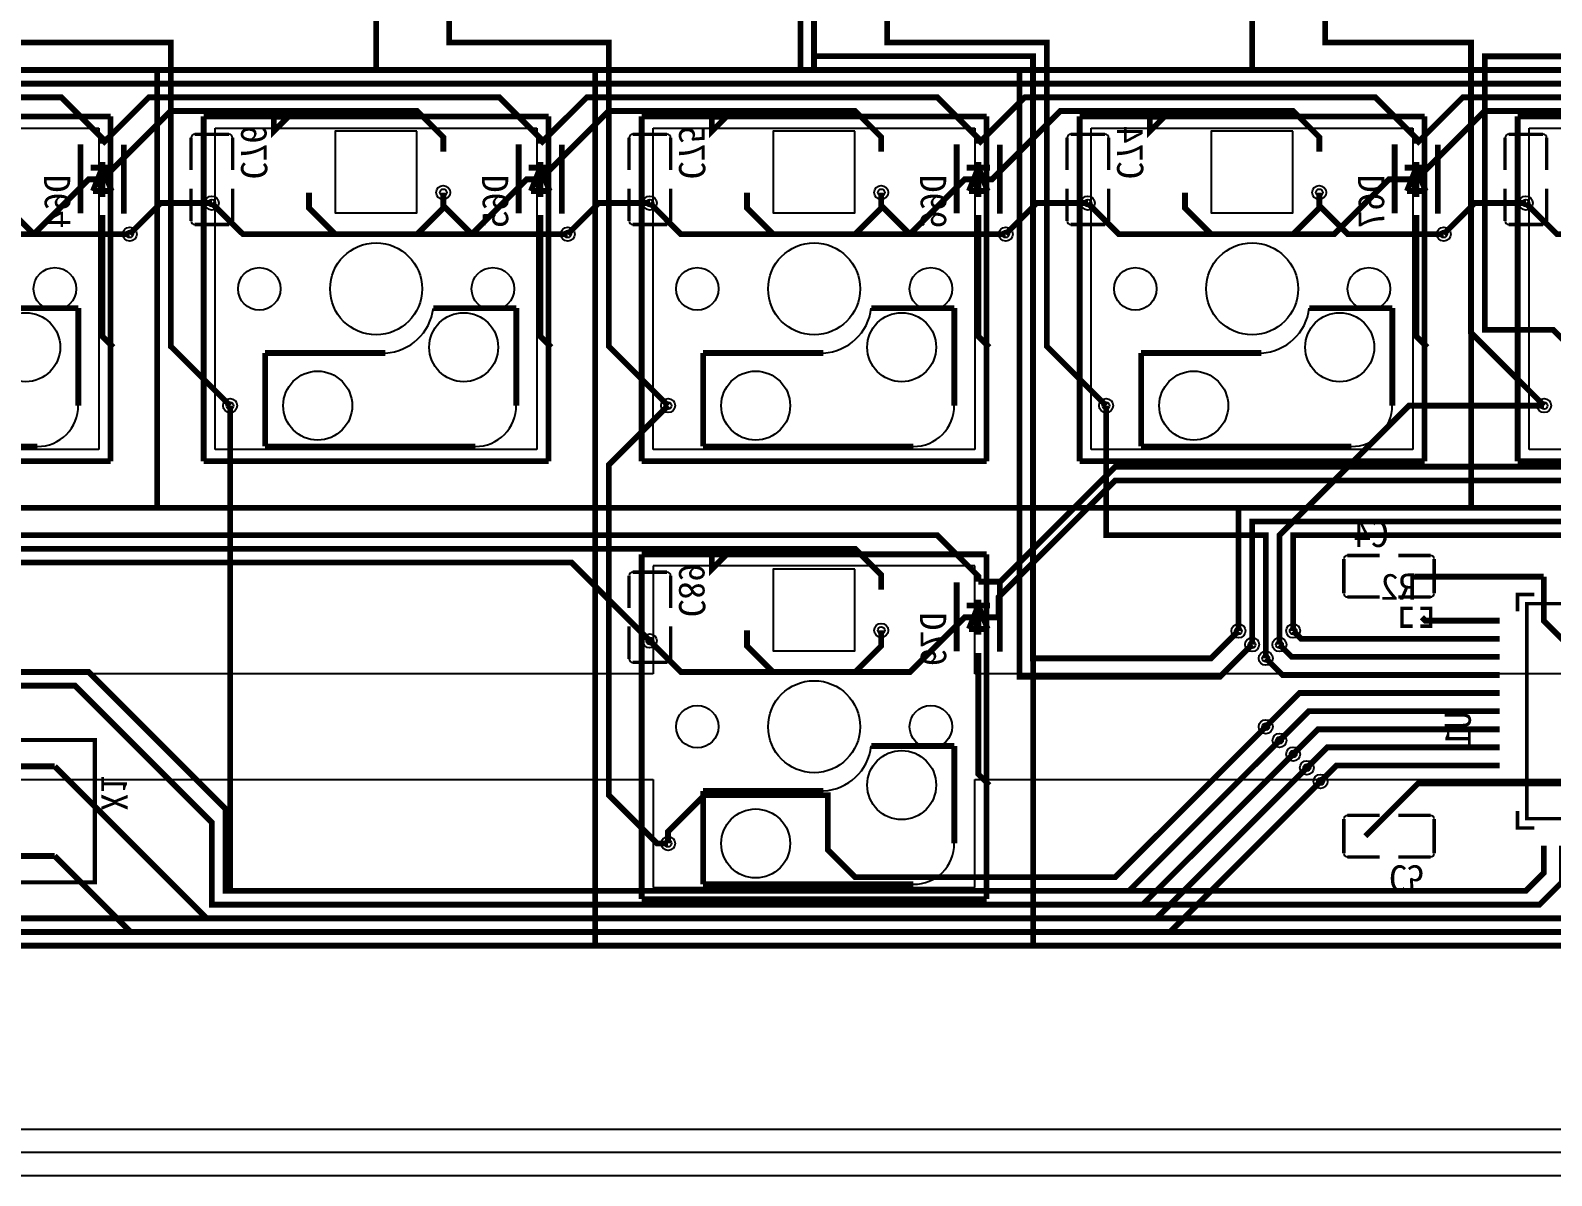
# Model space of a CAD drawing. Extents: x -401 to 1070, y -422 to 1263.
# Drawn here: x -277.2 to -211.1, y 690.7 to 740.5 of the extents above; entities that cross this region are included whole.
import ezdxf

# ---------------------------------------------------------------- set-up
doc = ezdxf.new("R2010")
doc.units = 0
doc.header["$MEASUREMENT"] = 0
for name, color, linetype, true_color in [('BoardOutLine', 6, 'Continuous', 0xff00ff), ('BottomLayer', 5, 'Continuous', 0x0000ff), ('BottomSilkLayer', 7, 'Continuous', 0x66cc33), ('Document', 7, 'Continuous', 0xffffff), ('Hole', 7, 'Continuous', 0x222222), ('Multi-Layer', 7, 'Continuous', 0xc0c0c0), ('TopLayer', 1, 'Continuous', 0xff0000), ('TopSilkLayer', 7, 'Continuous', 0xffcc00)]:
    doc.layers.add(name, color=color, linetype=linetype, true_color=true_color)

msp = doc.modelspace()

# ---------------------------------------------------------------- linework, layer by layer
at = {"color": 0}
for p, q in [((-288.261, 736.268), (-274.271, 736.268)), ((-274.271, 736.268), (-274.271, 722.277)), ((-269.211, 736.268), (-255.221, 736.268)), ((-269.211, 722.277), (-269.211, 736.268)), ((-255.221, 736.268), (-255.221, 722.277)), ((-250.161, 736.268), (-236.171, 736.268)), ((-250.161, 722.277), (-250.161, 736.268)), ((-236.171, 736.268), (-236.171, 722.277)), ((-231.111, 736.268), (-217.121, 736.268)), ((-231.111, 722.277), (-231.111, 736.268)), ((-217.121, 736.268), (-217.121, 722.277)), ((-212.061, 736.268), (-198.071, 736.268)), ((-212.061, 722.277), (-212.061, 736.268)), ((-274.271, 722.277), (-288.261, 722.277)), ((-255.221, 722.277), (-269.211, 722.277)), ((-236.171, 722.277), (-250.161, 722.277)), ((-217.121, 722.277), (-231.111, 722.277)), ((-198.071, 722.277), (-212.061, 722.277)), ((-250.161, 717.219), (-250.161, 712.518)), ((-236.171, 717.219), (-250.161, 717.219)), ((-236.171, 712.518), (-236.171, 717.219)), ((-250.161, 712.518), (-282.658, 712.518)), ((-203.673, 712.518), (-236.171, 712.518)), ((-282.658, 707.928), (-250.161, 707.928)), ((-250.161, 707.928), (-250.161, 703.227)), ((-236.171, 703.227), (-236.171, 707.928)), ((-236.171, 707.928), (-203.673, 707.928)), ((-250.161, 703.227), (-236.171, 703.227)), ((-390.804, 700.697), (-86.002, 700.697)), ((-390.804, 700.697), (-86.002, 700.697)), ((-390.804, 700.697), (-86.002, 700.697)), ((-80.998, 692.691), (-395.809, 692.692))]:
    msp.add_line(p, q, dxfattribs=at)
msp.add_line((-390.809, 700.702), (-86.009, 700.702))
at = {"linetype": 'Continuous'}
for p, q in [((-80.998, 691.691), (-395.809, 691.692)), ((-395.809, 690.692), (-80.998, 690.691)), ((-395.809, 690.692), (-80.998, 690.691)), ((-395.809, 690.692), (-80.998, 690.691)), ((-395.809, 690.692), (-80.998, 690.691)), ((-395.809, 690.692), (-80.998, 690.691))]:
    msp.add_line(p, q, dxfattribs=at)
at = {"layer": 'BoardOutLine', "const_width": 0.254}
msp.add_lwpolyline([(-390.801, 700.697), (-390.801, 700.697), (-86.001, 700.697)], dxfattribs=at)
at = {"layer": 'BottomLayer', "const_width": 0.254}
for points in [[(-366.451, 735.24), (-363.49, 738.201), (-105.643, 738.201), (-105.643, 731.057)], [(-293.171, 735.583), (-291.149, 737.605), (-275.906, 737.605), (-274.12, 735.819), (-274.12, 735.583)], [(-274.12, 735.583), (-272.098, 737.605), (-256.856, 737.605), (-255.07, 735.82), (-255.07, 735.583)], [(-255.07, 735.583), (-253.048, 737.605), (-237.806, 737.605), (-236.02, 735.819), (-236.02, 735.583)], [(-236.02, 735.583), (-233.998, 737.605), (-218.755, 737.605), (-216.969, 735.819), (-216.969, 735.583)], [(-216.969, 735.583), (-214.947, 737.605), (-199.705, 737.605), (-197.919, 735.82), (-197.919, 735.583)], [(-284.185, 733.462), (-284.185, 732.787), (-283.05, 731.652), (-277.097, 731.652), (-274.716, 734.033), (-274.12, 734.033), (-271.144, 737.01), (-260.428, 737.01), (-259.293, 735.875), (-259.293, 735.24)], [(-265.135, 733.462), (-265.135, 732.787), (-264, 731.652), (-258.047, 731.652), (-255.665, 734.033), (-255.07, 734.033), (-252.093, 737.01), (-241.377, 737.01), (-240.243, 735.875), (-240.243, 735.24)], [(-246.085, 733.462), (-246.085, 732.787), (-244.949, 731.652), (-238.996, 731.652), (-236.615, 734.033), (-235.424, 734.033), (-232.448, 737.01), (-222.327, 737.01), (-221.192, 735.875), (-221.192, 735.24)], [(-227.034, 733.462), (-227.034, 732.787), (-225.899, 731.652), (-220.541, 731.652), (-218.16, 734.033), (-216.969, 734.033), (-213.993, 737.01), (-203.277, 737.01), (-202.142, 735.875), (-202.142, 735.24)], [(-269.358, 733.004), (-271.578, 733.004), (-272.93, 731.652)], [(-250.307, 733.004), (-252.528, 733.004), (-253.879, 731.652)], [(-231.257, 733.004), (-233.478, 733.004), (-234.829, 731.652)], [(-212.207, 733.004), (-214.427, 733.004), (-215.778, 731.652)], [(-273.644, 726.731), (-274.12, 727.207), (-274.12, 732.484)], [(-254.594, 726.731), (-255.07, 727.207), (-255.07, 732.484)], [(-235.544, 726.731), (-236.02, 727.207), (-236.02, 732.484)], [(-216.493, 726.731), (-216.969, 727.207), (-216.969, 732.484)], [(-236.019, 716.532), (-235.064, 716.532), (-230.065, 721.531), (-174.106, 721.531), (-174.106, 720.341)], [(-246.085, 714.412), (-246.085, 713.737), (-244.949, 712.602), (-238.996, 712.602), (-236.615, 714.983), (-235.136, 714.983), (-235.136, 715.867), (-230.066, 720.936), (-178.273, 720.936)], [(-209.064, 716.748), (-209.064, 719.746), (-224.708, 719.746), (-224.708, 714.388)], [(-209.851, 716.748), (-209.851, 719.15), (-224.113, 719.15), (-224.113, 713.792)], [(-297.933, 716.533), (-295.911, 718.555), (-237.806, 718.555), (-236.02, 716.769), (-236.02, 716.533)], [(-307.998, 714.412), (-307.998, 713.737), (-306.863, 712.602), (-300.91, 712.602), (-298.529, 714.983), (-297.933, 714.983), (-294.957, 717.96), (-241.377, 717.96), (-240.243, 716.825), (-240.243, 716.19)], [(-290.948, 714.983), (-290.948, 716.015), (-289.599, 717.364), (-253.719, 717.364), (-250.307, 713.953)], [(-217.13, 716.769), (-217.108, 716.748), (-211.426, 716.748)], [(-211.426, 716.748), (-211.426, 714.833), (-207.489, 710.896)], [(-216.727, 714.983), (-216.578, 714.833), (-213.34, 714.833)], [(-222.923, 713.792), (-222.39, 713.258), (-213.34, 713.258)], [(-213.34, 714.046), (-221.985, 714.046), (-222.327, 714.388)], [(-235.544, 707.681), (-236.02, 708.157), (-236.02, 713.433)], [(-213.34, 712.471), (-222.792, 712.471), (-223.518, 713.197)], [(-211.426, 705.045), (-211.426, 703.857), (-212.207, 703.077), (-268.762, 703.077), (-268.762, 706.649), (-274.716, 712.602), (-286.622, 712.602), (-289.003, 710.22), (-289.003, 701.886), (-358.061, 701.886), (-359.053, 702.878), (-359.053, 705.141)], [(-210.638, 705.045), (-210.638, 703.454), (-211.611, 702.481), (-269.358, 702.481), (-269.358, 706.053), (-275.311, 712.006), (-286.027, 712.006), (-288.408, 709.625), (-288.408, 701.291), (-379.016, 701.291), (-382.866, 705.141)], [(-213.34, 711.684), (-222.055, 711.684), (-223.518, 710.221)], [(-213.34, 710.896), (-221.651, 710.896), (-222.922, 709.625)], [(-207.489, 710.896), (-210.638, 707.747), (-213.34, 707.747)], [(-282.616, 710.221), (-280.891, 708.496), (-276.195, 708.496)], [(-213.34, 710.109), (-221.248, 710.109), (-222.327, 709.03)], [(-213.34, 709.321), (-220.845, 709.321), (-221.732, 708.434)], [(-207.49, 705.044), (-207.49, 703.032), (-208.635, 701.887), (-269.585, 701.887), (-276.194, 708.496)], [(-213.34, 708.534), (-220.442, 708.534), (-221.136, 707.839)], [(-213.34, 707.747), (-216.901, 707.747), (-219.19, 705.458)], [(-282.616, 703.077), (-281.096, 704.596), (-276.195, 704.596)], [(-206.702, 705.044), (-206.702, 703.225), (-208.635, 701.29), (-272.89, 701.29), (-276.194, 704.597)]]:
    msp.add_lwpolyline(points, dxfattribs=at)
at = {"layer": 'BottomSilkLayer'}
for points, const_width in [([(-266.659, 736.764), (-266.024, 736.764), (-266.659, 736.129), (-266.659, 736.764)], 0.254), ([(-247.608, 736.764), (-246.973, 736.764), (-247.608, 736.129), (-247.608, 736.764)], 0.254), ([(-228.558, 736.764), (-227.923, 736.764), (-228.558, 736.129), (-228.558, 736.764)], 0.254), ([(-247.608, 717.713), (-246.973, 717.713), (-247.608, 717.078), (-247.608, 717.713)], 0.254), ([(-202.814, 715.571), (-212.164, 715.571), (-212.164, 706.221), (-202.814, 706.221), (-202.814, 715.571)], 0.152), ([(-274.795, 703.447), (-274.445, 703.447), (-274.445, 709.645), (-277.945, 709.645), (-277.945, 703.447), (-274.795, 703.447)], 0.18)]:
    msp.add_lwpolyline(points, close=True, dxfattribs=dict(at, const_width=const_width))
for points, const_width in [([(-270.261, 734.435), (-270.261, 734.435), (-270.261, 735.845)], 0.152), ([(-270.109, 735.997), (-270.109, 735.997), (-268.607, 735.997)], 0.152), ([(-268.454, 735.845), (-268.454, 735.845), (-268.454, 734.435)], 0.152), ([(-251.211, 734.435), (-251.211, 734.435), (-251.211, 735.845)], 0.152), ([(-251.059, 735.997), (-251.059, 735.997), (-249.556, 735.997)], 0.152), ([(-249.404, 735.845), (-249.404, 735.845), (-249.404, 734.435)], 0.152), ([(-232.161, 734.435), (-232.161, 734.435), (-232.161, 735.845)], 0.152), ([(-232.008, 735.997), (-232.008, 735.997), (-230.506, 735.997)], 0.152), ([(-230.353, 735.845), (-230.353, 735.845), (-230.353, 734.435)], 0.152), ([(-213.11, 734.435), (-213.11, 734.435), (-213.11, 735.845)], 0.152), ([(-212.958, 735.997), (-212.958, 735.997), (-211.455, 735.997)], 0.152), ([(-211.303, 735.845), (-211.303, 735.845), (-211.303, 734.435)], 0.152), ([(-275.067, 735.554), (-275.067, 735.554), (-275.067, 732.554)], 0.254), ([(-273.187, 735.54), (-273.187, 735.54), (-273.187, 732.54)], 0.254), ([(-256.016, 735.554), (-256.016, 735.554), (-256.016, 732.554)], 0.254), ([(-254.137, 735.54), (-254.137, 735.54), (-254.137, 732.54)], 0.254), ([(-236.966, 735.554), (-236.966, 735.554), (-236.966, 732.554)], 0.254), ([(-235.086, 735.54), (-235.086, 735.54), (-235.086, 732.54)], 0.254), ([(-217.916, 735.554), (-217.916, 735.554), (-217.916, 732.554)], 0.254), ([(-216.036, 735.54), (-216.036, 735.54), (-216.036, 732.54)], 0.254), ([(-274.628, 734.541), (-274.628, 734.541), (-273.612, 734.541)], 0.254), ([(-274.12, 734.541), (-274.12, 734.541), (-274.527, 733.525)], 0.254), ([(-274.12, 734.795), (-274.12, 734.795), (-274.12, 733.271)], 0.254), ([(-273.714, 733.525), (-273.714, 733.525), (-274.12, 734.541)], 0.254), ([(-255.578, 734.541), (-255.578, 734.541), (-254.562, 734.541)], 0.254), ([(-255.07, 734.541), (-255.07, 734.541), (-255.476, 733.525)], 0.254), ([(-255.07, 734.795), (-255.07, 734.795), (-255.07, 733.271)], 0.254), ([(-254.664, 733.525), (-254.664, 733.525), (-255.07, 734.541)], 0.254), ([(-236.528, 734.541), (-236.528, 734.541), (-235.512, 734.541)], 0.254), ([(-236.02, 734.541), (-236.02, 734.541), (-236.426, 733.525)], 0.254), ([(-236.02, 734.795), (-236.02, 734.795), (-236.02, 733.271)], 0.254), ([(-235.613, 733.525), (-235.613, 733.525), (-236.02, 734.541)], 0.254), ([(-217.477, 734.541), (-217.477, 734.541), (-216.461, 734.541)], 0.254), ([(-216.969, 734.541), (-216.969, 734.541), (-217.376, 733.525)], 0.254), ([(-216.969, 734.795), (-216.969, 734.795), (-216.969, 733.271)], 0.254), ([(-216.563, 733.525), (-216.563, 733.525), (-216.969, 734.541)], 0.254), ([(-274.527, 733.525), (-274.527, 733.525), (-273.714, 733.525)], 0.254), ([(-270.261, 733.632), (-270.261, 733.632), (-270.261, 732.222)], 0.152), ([(-268.454, 732.222), (-268.454, 732.222), (-268.454, 733.632)], 0.152), ([(-255.476, 733.525), (-255.476, 733.525), (-254.664, 733.525)], 0.254), ([(-251.211, 733.632), (-251.211, 733.632), (-251.211, 732.222)], 0.152), ([(-249.404, 732.222), (-249.404, 732.222), (-249.404, 733.632)], 0.152), ([(-236.426, 733.525), (-236.426, 733.525), (-235.613, 733.525)], 0.254), ([(-232.161, 733.632), (-232.161, 733.632), (-232.161, 732.222)], 0.152), ([(-230.353, 732.222), (-230.353, 732.222), (-230.353, 733.632)], 0.152), ([(-217.376, 733.525), (-217.376, 733.525), (-216.563, 733.525)], 0.254), ([(-213.11, 733.632), (-213.11, 733.632), (-213.11, 732.222)], 0.152), ([(-211.303, 732.222), (-211.303, 732.222), (-211.303, 733.632)], 0.152), ([(-270.109, 732.07), (-270.109, 732.07), (-268.607, 732.07)], 0.152), ([(-251.059, 732.07), (-251.059, 732.07), (-249.556, 732.07)], 0.152), ([(-232.008, 732.07), (-232.008, 732.07), (-230.506, 732.07)], 0.152), ([(-212.958, 732.07), (-212.958, 732.07), (-211.455, 732.07)], 0.152), ([(-220.123, 716.018), (-220.123, 716.018), (-220.123, 717.52)], 0.152), ([(-219.971, 717.673), (-219.971, 717.673), (-218.561, 717.673)], 0.152), ([(-216.349, 717.673), (-216.349, 717.673), (-217.759, 717.673)], 0.152), ([(-216.196, 716.018), (-216.196, 716.018), (-216.196, 717.52)], 0.152), ([(-251.211, 715.384), (-251.211, 715.384), (-251.211, 716.794)], 0.152), ([(-251.059, 716.947), (-251.059, 716.947), (-249.556, 716.947)], 0.152), ([(-249.404, 716.794), (-249.404, 716.794), (-249.404, 715.384)], 0.152), ([(-236.966, 716.503), (-236.966, 716.503), (-236.966, 713.503)], 0.254), ([(-235.086, 716.49), (-235.086, 716.49), (-235.086, 713.49)], 0.254), ([(-236.02, 715.745), (-236.02, 715.745), (-236.02, 714.221)], 0.254), ([(-218.561, 715.865), (-218.561, 715.865), (-219.971, 715.865)], 0.152), ([(-217.759, 715.865), (-217.759, 715.865), (-216.349, 715.865)], 0.152), ([(-211.837, 715.976), (-212.569, 715.976), (-212.569, 715.244)], 0.152), ([(-236.528, 715.491), (-236.528, 715.491), (-235.512, 715.491)], 0.254), ([(-236.02, 715.491), (-236.02, 715.491), (-236.426, 714.475)], 0.254), ([(-235.613, 714.475), (-235.613, 714.475), (-236.02, 715.491)], 0.254), ([(-217.135, 714.592), (-217.591, 714.592), (-217.591, 715.374), (-217.135, 715.374)], 0.152), ([(-216.803, 714.592), (-216.347, 714.592), (-216.347, 715.374), (-216.803, 715.374)], 0.152), ([(-251.211, 714.582), (-251.211, 714.582), (-251.211, 713.172)], 0.152), ([(-249.404, 713.172), (-249.404, 713.172), (-249.404, 714.582)], 0.152), ([(-236.426, 714.475), (-236.426, 714.475), (-235.613, 714.475)], 0.254), ([(-251.059, 713.019), (-251.059, 713.019), (-249.556, 713.019)], 0.152), ([(-211.837, 705.816), (-212.569, 705.816), (-212.569, 706.548)], 0.152), ([(-220.123, 706.209), (-220.123, 706.209), (-220.123, 704.707)], 0.152), ([(-218.561, 706.361), (-218.561, 706.361), (-219.971, 706.361)], 0.152), ([(-217.759, 706.361), (-217.759, 706.361), (-216.349, 706.361)], 0.152), ([(-216.196, 706.209), (-216.196, 706.209), (-216.196, 704.707)], 0.152), ([(-219.971, 704.554), (-219.971, 704.554), (-218.561, 704.554)], 0.152), ([(-216.349, 704.554), (-216.349, 704.554), (-217.759, 704.554)], 0.152)]:
    msp.add_lwpolyline(points, dxfattribs=dict(at, const_width=const_width))
for centre, start, end in [((-270.109, 735.845), 90, 180), ((-268.607, 735.845), 0, 90), ((-251.059, 735.845), 90, 180), ((-249.556, 735.845), 0, 90), ((-232.008, 735.845), 90, 180), ((-230.506, 735.845), 0, 90), ((-212.958, 735.845), 90, 180), ((-211.455, 735.845), 0, 90), ((-270.109, 732.222), 180, 270), ((-268.607, 732.222), 270, 360), ((-251.059, 732.222), 180, 270), ((-249.556, 732.222), 270, 360), ((-232.008, 732.222), 180, 270), ((-230.506, 732.222), 270, 360), ((-212.958, 732.222), 180, 270), ((-211.455, 732.222), 270, 360), ((-219.971, 717.52), 90, 180), ((-216.349, 717.52), 0, 90), ((-251.059, 716.794), 90, 180), ((-249.556, 716.794), 360, 90), ((-219.971, 716.018), 180, 270), ((-216.349, 716.018), 270, 360), ((-251.059, 713.172), 180, 270), ((-249.556, 713.172), 270, 360), ((-219.971, 706.209), 90, 180), ((-216.349, 706.209), 0, 90), ((-219.971, 704.707), 180, 270), ((-216.349, 704.707), 270, 0)]:
    msp.add_arc(centre, 0.152, start, end, dxfattribs=at)
at = {"layer": 'Document', "const_width": 0.254}
for points in [[(-262.214, 738.796), (-281.264, 738.796), (-281.264, 757.846), (-262.214, 757.846)], [(-243.164, 738.796), (-262.214, 738.796), (-262.214, 757.846), (-243.164, 757.846)], [(-262.214, 757.846), (-262.214, 757.846), (-262.214, 738.796)], [(-243.164, 757.846), (-243.164, 757.846), (-243.164, 738.796)], [(-224.113, 738.796), (-243.163, 738.796), (-243.163, 757.846), (-224.113, 757.846)], [(-224.113, 757.846), (-224.113, 757.846), (-224.113, 738.796)], [(-205.063, 738.796), (-224.113, 738.796), (-224.113, 757.846), (-205.063, 757.846)], [(-271.739, 719.746), (-290.789, 719.746), (-290.789, 738.796), (-271.739, 738.796)], [(-271.739, 738.796), (-271.739, 738.796), (-271.739, 719.746)], [(-252.689, 719.746), (-271.739, 719.746), (-271.739, 738.796), (-252.689, 738.796)], [(-252.689, 738.796), (-252.689, 738.796), (-252.689, 719.746)], [(-233.638, 719.746), (-252.688, 719.746), (-252.688, 738.796), (-233.638, 738.796)], [(-233.638, 738.796), (-233.638, 738.796), (-233.638, 719.746)], [(-214.588, 719.746), (-233.638, 719.746), (-233.638, 738.796), (-214.588, 738.796)], [(-195.538, 719.746), (-214.588, 719.746), (-214.588, 738.796), (-195.538, 738.796)], [(-214.588, 738.796), (-214.588, 738.796), (-214.588, 719.746)], [(-278.775, 728.433), (-278.775, 728.433), (-275.168, 728.433)], [(-275.168, 728.433), (-275.168, 728.433), (-275.168, 724.191)], [(-259.725, 728.433), (-259.725, 728.433), (-256.118, 728.433)], [(-256.118, 728.433), (-256.118, 728.433), (-256.118, 724.191)], [(-240.674, 728.433), (-240.674, 728.433), (-237.067, 728.433)], [(-237.067, 728.433), (-237.067, 728.433), (-237.067, 724.191)], [(-221.624, 728.433), (-221.624, 728.433), (-218.017, 728.433)], [(-218.017, 728.433), (-218.017, 728.433), (-218.017, 724.191)], [(-267.04, 726.477), (-267.04, 726.477), (-267.04, 722.413)], [(-267.04, 726.477), (-267.04, 726.477), (-261.807, 726.477)], [(-247.989, 726.477), (-247.989, 726.477), (-247.989, 722.413)], [(-247.989, 726.477), (-247.989, 726.477), (-242.757, 726.477)], [(-228.939, 726.477), (-228.939, 726.477), (-228.939, 722.413)], [(-228.939, 726.477), (-228.939, 726.477), (-223.707, 726.477)], [(-276.946, 722.413), (-276.946, 722.413), (-286.09, 722.413)], [(-257.896, 722.413), (-257.896, 722.413), (-267.04, 722.413)], [(-238.845, 722.413), (-238.845, 722.413), (-247.989, 722.413)], [(-219.795, 722.413), (-219.795, 722.413), (-228.939, 722.413)], [(-233.638, 700.695), (-252.688, 700.695), (-252.688, 719.745), (-233.638, 719.745)], [(-233.638, 719.745), (-233.638, 719.745), (-233.638, 700.695)], [(-240.674, 709.382), (-240.674, 709.382), (-237.067, 709.382)], [(-237.067, 709.382), (-237.067, 709.382), (-237.067, 705.141)], [(-247.989, 707.427), (-247.989, 707.427), (-247.989, 703.363)], [(-247.989, 707.427), (-247.989, 707.427), (-242.757, 707.427)], [(-238.845, 703.363), (-238.845, 703.363), (-247.989, 703.363)]]:
    msp.add_lwpolyline(points, dxfattribs=at)
at = {"layer": 'Document'}
for centre, radius, start, end in [((-261.928, 728.693), 2.219, 273.12162, 353.27606), ((-242.878, 728.693), 2.219, 273.12162, 353.27606), ((-223.828, 728.693), 2.219, 273.12162, 353.27606), ((-276.938, 724.182), 1.769, 270, 0.27868), ((-257.887, 724.182), 1.769, 270, 0.27868), ((-238.837, 724.182), 1.769, 270, 0.27868), ((-219.786, 724.182), 1.769, 270, 0.27868), ((-242.878, 709.642), 2.219, 273.12162, 353.27606), ((-238.837, 705.132), 1.769, 270, 0.27868)]:
    msp.add_arc(centre, radius, start, end, dxfattribs=at)
at = {"layer": 'Hole'}
for centre in [(-269.358, 733.004), (-269.358, 733.004), (-259.293, 733.462), (-250.307, 733.004), (-240.243, 733.462), (-231.257, 733.004), (-221.192, 733.462), (-212.207, 733.004), (-272.93, 731.652), (-253.879, 731.652), (-234.829, 731.652), (-215.779, 731.652), (-268.564, 724.191), (-249.514, 724.191), (-230.463, 724.191), (-211.413, 724.191), (-240.243, 714.412), (-224.708, 714.388), (-222.327, 714.388), (-250.307, 713.953), (-224.113, 713.793), (-222.923, 713.792), (-223.518, 713.197), (-223.518, 710.221), (-222.922, 709.625), (-222.327, 709.03), (-221.732, 708.434), (-221.136, 707.839), (-249.514, 705.141)]:
    msp.add_circle(centre, 0.152, dxfattribs=at)
at = {"layer": 'Multi-Layer'}
for points in [[(-260.436, 736.129), (-263.992, 736.129), (-263.992, 732.573), (-260.436, 732.573)], [(-241.385, 736.129), (-244.941, 736.129), (-244.941, 732.573), (-241.385, 732.573)], [(-222.335, 736.129), (-225.891, 736.129), (-225.891, 732.573), (-222.335, 732.573)], [(-241.385, 717.078), (-244.941, 717.078), (-244.941, 713.522), (-241.385, 713.522)]]:
    msp.add_lwpolyline(points, close=True, dxfattribs=at)
for centre, radius in [((-259.293, 733.462), 0.305), ((-240.243, 733.462), 0.305), ((-221.192, 733.462), 0.305), ((-269.358, 733.004), 0.305), ((-269.358, 733.004), 0.305), ((-250.307, 733.004), 0.305), ((-231.257, 733.004), 0.305), ((-212.207, 733.004), 0.305), ((-272.93, 731.652), 0.305), ((-253.879, 731.652), 0.305), ((-234.829, 731.652), 0.305), ((-215.779, 731.652), 0.305), ((-262.214, 729.271), 2), ((-243.164, 729.271), 2), ((-224.113, 729.271), 2), ((-276.184, 729.271), 0.925), ((-267.294, 729.271), 0.925), ((-257.134, 729.271), 0.925), ((-248.244, 729.271), 0.925), ((-238.084, 729.271), 0.925), ((-229.193, 729.271), 0.925), ((-219.033, 729.271), 0.925), ((-277.454, 726.731), 1.5), ((-258.404, 726.731), 1.5), ((-239.354, 726.731), 1.5), ((-220.303, 726.731), 1.5), ((-264.754, 724.191), 1.5), ((-245.704, 724.191), 1.5), ((-226.653, 724.191), 1.5), ((-268.564, 724.191), 0.305), ((-249.514, 724.191), 0.305), ((-230.463, 724.191), 0.305), ((-211.413, 724.191), 0.305), ((-240.243, 714.412), 0.305), ((-224.708, 714.388), 0.305), ((-222.327, 714.388), 0.305), ((-250.307, 713.953), 0.305), ((-224.113, 713.793), 0.305), ((-222.923, 713.792), 0.305), ((-223.518, 713.197), 0.305), ((-243.164, 710.221), 2), ((-248.244, 710.221), 0.925), ((-238.084, 710.221), 0.925), ((-223.518, 710.221), 0.305), ((-222.922, 709.625), 0.305), ((-222.327, 709.03), 0.305), ((-239.354, 707.681), 1.5), ((-221.732, 708.434), 0.305), ((-221.136, 707.839), 0.305), ((-245.704, 705.141), 1.5), ((-249.514, 705.141), 0.305)]:
    msp.add_circle(centre, radius, dxfattribs=at)
at = {"layer": 'TopLayer', "const_width": 0.254}
for points in [[(-259.832, 811.785), (-257.452, 811.785), (-257.452, 777.492), (-247.927, 777.492), (-247.927, 758.442), (-243.164, 758.442), (-243.164, 739.392), (-233.639, 739.392), (-233.639, 713.197), (-225.9, 713.197), (-224.708, 714.388)], [(-259.832, 792.735), (-258.046, 792.735), (-258.046, 776.898), (-248.521, 776.898), (-248.521, 757.845), (-243.758, 757.845), (-243.758, 738.795), (-234.233, 738.795), (-234.233, 712.397), (-225.509, 712.397), (-224.114, 713.792)], [(-212.207, 773.684), (-210.78, 773.684), (-209.825, 772.73), (-209.825, 754.275), (-208.635, 753.084), (-205.658, 753.084), (-205.658, 739.391), (-213.993, 739.391), (-213.993, 727.485), (-211.016, 727.485), (-209.825, 726.294), (-203.277, 726.294), (-203.277, 725.103), (-208.039, 720.341)], [(-278.089, 743.241), (-278.089, 739.987), (-271.144, 739.987), (-271.144, 726.771), (-268.564, 724.191)], [(-259.039, 743.241), (-259.039, 739.987), (-252.093, 739.987), (-252.093, 726.771), (-249.514, 724.191)], [(-239.988, 743.241), (-239.988, 739.987), (-233.043, 739.987), (-233.043, 726.771), (-230.463, 724.191)], [(-220.937, 743.24), (-220.937, 739.987), (-214.589, 739.987), (-214.589, 727.365), (-211.412, 724.19)], [(-278.343, 733.462), (-278.343, 732.899), (-277.097, 731.652), (-272.93, 731.652)], [(-269.358, 733.004), (-268.006, 731.652), (-260.428, 731.652), (-259.293, 732.787), (-259.293, 733.462)], [(-259.293, 733.462), (-259.293, 732.898), (-258.047, 731.652), (-253.879, 731.652)], [(-250.307, 733.004), (-248.956, 731.652), (-241.377, 731.652), (-240.243, 732.787), (-240.243, 733.462)], [(-240.243, 733.462), (-240.243, 732.899), (-238.996, 731.652), (-234.829, 731.652)], [(-231.257, 733.004), (-229.906, 731.652), (-222.327, 731.652), (-221.192, 732.787), (-221.192, 733.462)], [(-221.192, 733.462), (-221.192, 732.898), (-219.946, 731.652), (-215.778, 731.652)], [(-212.207, 733.004), (-210.855, 731.652), (-203.277, 731.652), (-202.142, 732.787), (-202.142, 733.462)], [(-287.614, 724.191), (-283.05, 719.627), (-283.05, 712.006), (-275.311, 712.006), (-269.358, 706.053), (-269.358, 702.481), (-228.876, 702.481), (-222.327, 709.03)], [(-268.564, 724.191), (-268.564, 703.077), (-229.471, 703.077), (-222.922, 709.625)], [(-249.514, 724.191), (-252.093, 721.611), (-252.093, 707.244), (-249.99, 705.141), (-249.514, 705.141)], [(-230.463, 724.191), (-230.463, 718.555), (-223.518, 718.555), (-223.518, 713.197)], [(-211.412, 724.19), (-217.287, 724.19), (-222.923, 718.554), (-222.923, 713.792)], [(-222.328, 714.388), (-222.328, 718.554), (-190.18, 718.554), (-190.18, 717.96)], [(-250.307, 713.953), (-248.956, 712.602), (-241.377, 712.602), (-240.243, 713.737), (-240.243, 714.412)], [(-249.514, 705.141), (-249.514, 705.656), (-247.926, 707.244), (-242.568, 707.244), (-242.568, 704.863), (-241.377, 703.672), (-230.066, 703.672), (-223.518, 710.221)], [(-335.24, 705.141), (-335.24, 702.283), (-334.248, 701.291), (-227.685, 701.291), (-221.136, 707.839)], [(-311.427, 705.141), (-311.427, 702.878), (-310.435, 701.886), (-228.28, 701.886), (-221.732, 708.434)]]:
    msp.add_lwpolyline(points, dxfattribs=at)
at = {"layer": 'TopSilkLayer', "const_width": 0.254}
for points in [[(-262.214, 740.701), (-262.214, 738.796), (-264.119, 738.796)], [(-260.309, 738.796), (-262.214, 738.796), (-262.214, 740.701)], [(-243.164, 740.701), (-243.164, 738.796), (-245.069, 738.796)], [(-241.258, 738.796), (-243.163, 738.796), (-243.163, 740.701)], [(-224.113, 740.701), (-224.113, 738.796), (-226.018, 738.796)], [(-222.208, 738.796), (-224.113, 738.796), (-224.113, 740.701)], [(-273.644, 738.796), (-271.739, 738.796), (-271.739, 736.891)], [(-271.739, 736.891), (-271.739, 738.796), (-269.834, 738.796)], [(-254.594, 738.796), (-252.689, 738.796), (-252.689, 736.891)], [(-252.688, 736.891), (-252.688, 738.796), (-250.783, 738.796)], [(-235.543, 738.796), (-233.638, 738.796), (-233.638, 736.891)], [(-233.638, 736.891), (-233.638, 738.796), (-231.733, 738.796)], [(-216.493, 738.796), (-214.588, 738.796), (-214.588, 736.891)], [(-214.588, 736.891), (-214.588, 738.796), (-212.683, 738.796)], [(-288.764, 736.771), (-288.764, 736.771), (-273.764, 736.771)], [(-273.764, 721.771), (-273.764, 721.771), (-273.764, 736.771)], [(-269.714, 721.771), (-269.714, 721.771), (-269.714, 736.771)], [(-269.714, 736.771), (-269.714, 736.771), (-254.714, 736.771)], [(-254.714, 721.771), (-254.714, 721.771), (-254.714, 736.771)], [(-250.663, 721.771), (-250.663, 721.771), (-250.663, 736.771)], [(-250.663, 736.771), (-250.663, 736.771), (-235.663, 736.771)], [(-235.663, 721.771), (-235.663, 721.771), (-235.663, 736.771)], [(-231.613, 721.771), (-231.613, 721.771), (-231.613, 736.771)], [(-231.613, 736.771), (-231.613, 736.771), (-216.613, 736.771)], [(-216.613, 721.771), (-216.613, 721.771), (-216.613, 736.771)], [(-212.563, 721.771), (-212.563, 721.771), (-212.563, 736.771)], [(-212.563, 736.771), (-212.563, 736.771), (-197.563, 736.771)], [(-288.764, 721.771), (-288.764, 721.771), (-273.764, 721.771)], [(-269.714, 721.771), (-269.714, 721.771), (-254.714, 721.771)], [(-250.663, 721.771), (-250.663, 721.771), (-235.663, 721.771)], [(-231.613, 721.771), (-231.613, 721.771), (-216.613, 721.771)], [(-212.563, 721.771), (-212.563, 721.771), (-197.563, 721.771)], [(-271.739, 721.651), (-271.739, 719.746), (-273.644, 719.746)], [(-269.834, 719.746), (-271.739, 719.746), (-271.739, 721.651)], [(-252.689, 721.651), (-252.689, 719.746), (-254.594, 719.746)], [(-250.783, 719.746), (-252.688, 719.746), (-252.688, 721.651)], [(-233.638, 721.651), (-233.638, 719.746), (-235.543, 719.746)], [(-231.733, 719.746), (-233.638, 719.746), (-233.638, 721.651)], [(-214.588, 721.651), (-214.588, 719.746), (-216.493, 719.746)], [(-212.683, 719.746), (-214.588, 719.746), (-214.588, 721.651)], [(-252.688, 717.84), (-252.688, 719.745), (-250.783, 719.745)], [(-235.543, 719.745), (-233.638, 719.745), (-233.638, 717.84)], [(-250.663, 702.72), (-250.663, 702.72), (-250.663, 717.72)], [(-250.663, 717.72), (-250.663, 717.72), (-235.663, 717.72)], [(-235.663, 702.72), (-235.663, 702.72), (-235.663, 717.72)], [(-250.783, 700.695), (-252.688, 700.695), (-252.688, 702.6)], [(-250.663, 702.72), (-250.663, 702.72), (-235.663, 702.72)], [(-233.638, 702.6), (-233.638, 700.695), (-235.543, 700.695)]]:
    msp.add_lwpolyline(points, dxfattribs=at)

# ---------------------------------------------------------------- texts
at = {"layer": 'BottomSilkLayer', "text_generation_flag": 2}
for s, rotation, p in [('C76', 270, (-268.088, 734.034)), ('C75', 270, (-249.038, 734.034)), ('C74', 270, (-229.987, 734.034)), ('D64', 90, (-275.517, 734.238)), ('D65', 90, (-256.467, 734.238)), ('D66', 90, (-237.416, 734.238)), ('D67', 90, (-218.366, 734.238)), ('C89', 270, (-249.038, 714.983)), ('D79', 90, (-237.416, 715.188)), ('U1', 90, (-214.601, 710.896)), ('X1', 270, (-274.163, 706.546)), ('C5', 180, (-218.16, 704.188))]:
    msp.add_text(s, height=1.143, rotation=rotation, dxfattribs=at).set_placement(p)
for s, p in [('C4', (-218.16, 718.039)), ('R2', (-216.969, 715.745))]:
    msp.add_text(s, height=1.143, dxfattribs=at).set_placement(p)

doc.saveas('drawing.dxf')
